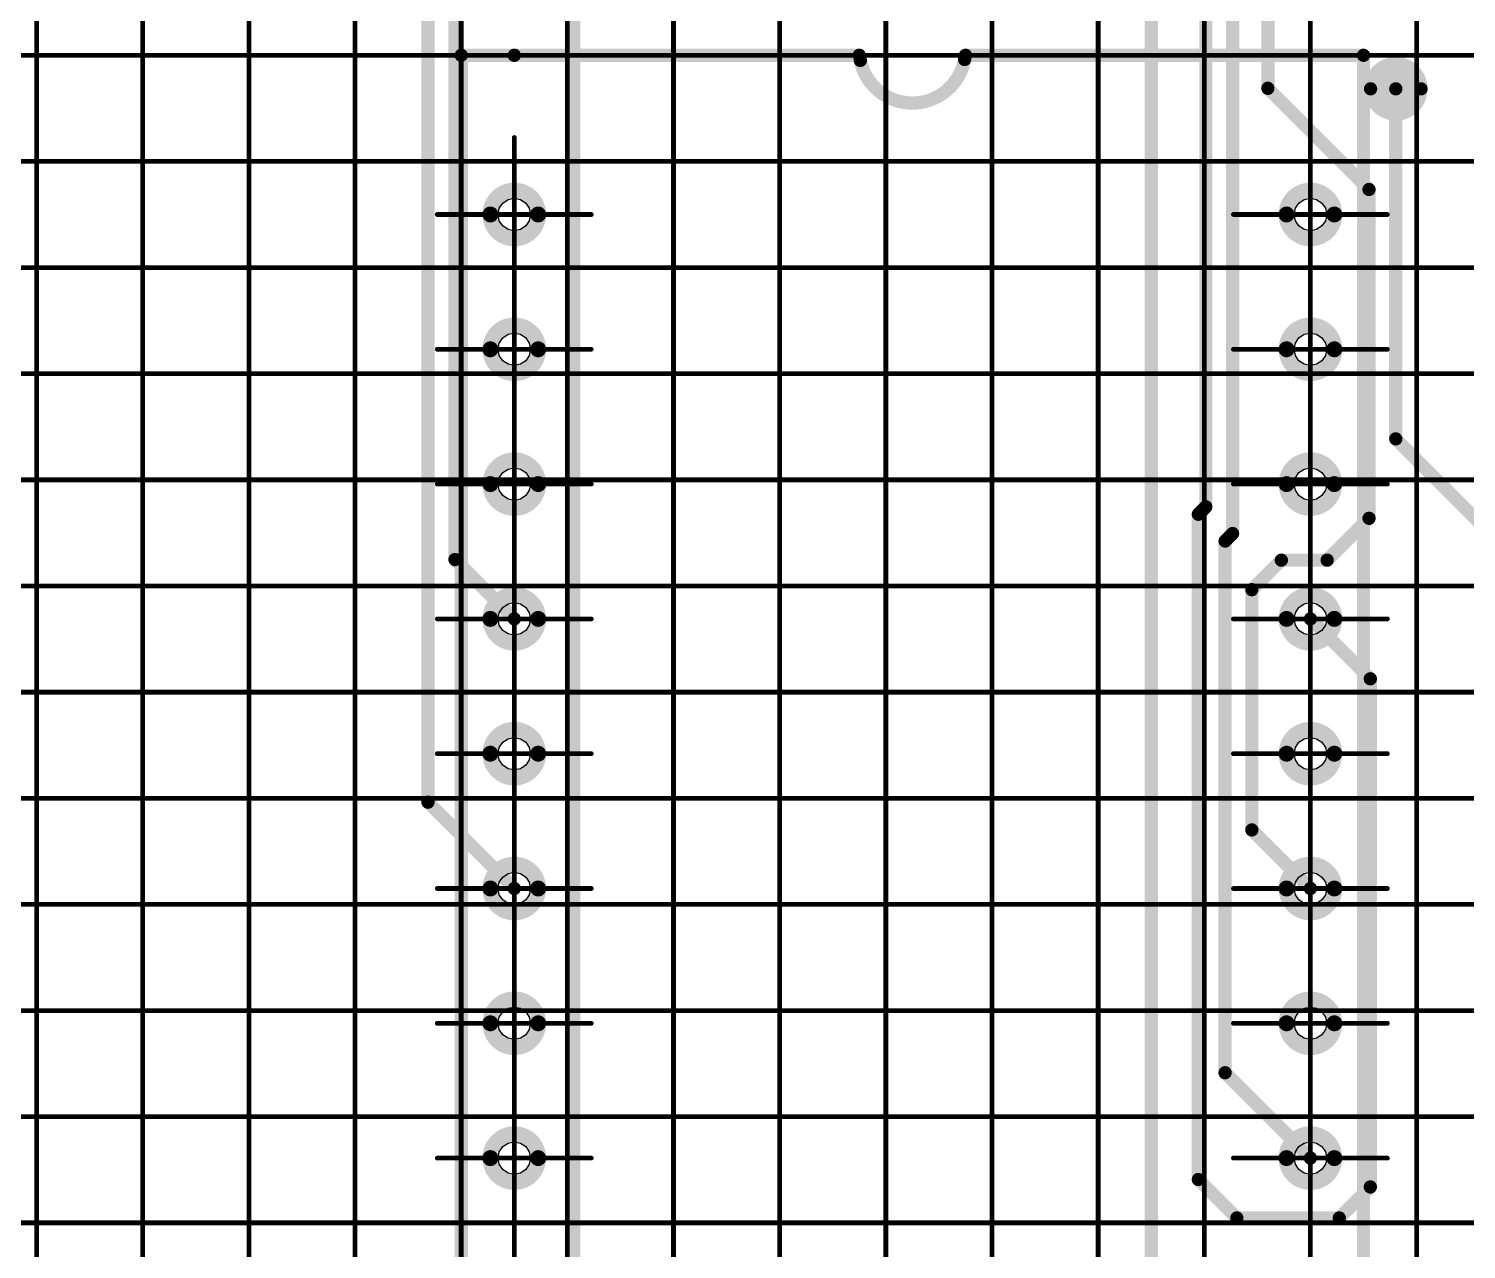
# Model space of a CAD drawing. Header units: millimetres. Extents: x 0 to 841, y 0 to 2540.
# Drawn here: x 76.7 to 130.9, y 2278 to 2324 of the extents above; entities that cross this region are included whole.
import ezdxf

# ---------------------------------------------------------------- set-up
doc = ezdxf.new("R2010")
doc.units = ezdxf.units.MM
for name, color, linetype in [('Mechanical11', 56, 'Continuous'), ('Mechanical12', 56, 'Continuous'), ('Mechanical7', 56, 'Continuous'), ('Mechanical9', 56, 'Continuous')]:
    doc.layers.add(name, color=color, linetype=linetype)

# ---------------------------------------------------------------- blocks, each defined once
blk = doc.blocks.new('BOASVIEW______T___O_______2_1_33_1_B_1')
at = {"layer": 'Mechanical12', "const_width": 0.5}
for points in [[(20, 4), (20, 72)], [(20, 72), (22, 72)], [(22, 72), (35, 72)], [(39, 72), (54, 72)], [(54, 4), (54, 72)]]:
    blk.add_lwpolyline(points, dxfattribs=at)
at = {"layer": 'Mechanical12'}
for points, const_width in [([(19.875, 72, 1), (20.125, 72, 1)], 0.25), ([(19.875, 72, 1), (20.125, 72, 1)], 0.25), ([(21.875, 72, 1), (22.125, 72, 1)], 0.25), ([(21.875, 72, 1), (22.125, 72, 1)], 0.25), ([(34.875, 72, 1), (35.125, 72, 1)], 0.25), ([(34.914, 71.808, 1), (35.164, 71.808, 1)], 0.25), ([(38.843, 71.842, 1), (39.093, 71.842, 1)], 0.25), ([(38.875, 72, 1), (39.125, 72, 1)], 0.25), ([(53.875, 72, 1), (54.125, 72, 1)], 0.25), ([(53.875, 72, 1), (54.125, 72, 1)], 0.25), ([(22.9, 66, 1), (21.1, 66, 1)], 0.6), ([(52.9, 66, 1), (51.1, 66, 1)], 0.6), ([(20.95, 66, 1), (21.25, 66, 1)], 0.3), ([(22.75, 66, 1), (23.05, 66, 1)], 0.3), ([(50.95, 66, 1), (51.25, 66, 1)], 0.3), ([(52.75, 66, 1), (53.05, 66, 1)], 0.3), ([(22.9, 60.92, 1), (21.1, 60.92, 1)], 0.6), ([(52.9, 60.92, 1), (51.1, 60.92, 1)], 0.6), ([(20.95, 60.92, 1), (21.25, 60.92, 1)], 0.3), ([(22.75, 60.92, 1), (23.05, 60.92, 1)], 0.3), ([(50.95, 60.92, 1), (51.25, 60.92, 1)], 0.3), ([(52.75, 60.92, 1), (53.05, 60.92, 1)], 0.3), ([(22.9, 55.84, 1), (21.1, 55.84, 1)], 0.6), ([(52.9, 55.84, 1), (51.1, 55.84, 1)], 0.6), ([(20.95, 55.84, 1), (21.25, 55.84, 1)], 0.3), ([(22.75, 55.84, 1), (23.05, 55.84, 1)], 0.3), ([(50.95, 55.84, 1), (51.25, 55.84, 1)], 0.3), ([(52.75, 55.84, 1), (53.05, 55.84, 1)], 0.3), ([(22.9, 50.76, 1), (21.1, 50.76, 1)], 0.6), ([(52.9, 50.76, 1), (51.1, 50.76, 1)], 0.6), ([(20.95, 50.76, 1), (21.25, 50.76, 1)], 0.3), ([(22.75, 50.76, 1), (23.05, 50.76, 1)], 0.3), ([(50.95, 50.76, 1), (51.25, 50.76, 1)], 0.3), ([(52.75, 50.76, 1), (53.05, 50.76, 1)], 0.3), ([(22.9, 45.68, 1), (21.1, 45.68, 1)], 0.6), ([(52.9, 45.68, 1), (51.1, 45.68, 1)], 0.6), ([(20.95, 45.68, 1), (21.25, 45.68, 1)], 0.3), ([(22.75, 45.68, 1), (23.05, 45.68, 1)], 0.3), ([(50.95, 45.68, 1), (51.25, 45.68, 1)], 0.3), ([(52.75, 45.68, 1), (53.05, 45.68, 1)], 0.3), ([(22.9, 40.6, 1), (21.1, 40.6, 1)], 0.6), ([(52.9, 40.6, 1), (51.1, 40.6, 1)], 0.6), ([(20.95, 40.6, 1), (21.25, 40.6, 1)], 0.3), ([(22.75, 40.6, 1), (23.05, 40.6, 1)], 0.3), ([(50.95, 40.6, 1), (51.25, 40.6, 1)], 0.3), ([(52.75, 40.6, 1), (53.05, 40.6, 1)], 0.3), ([(22.9, 35.52, 1), (21.1, 35.52, 1)], 0.6), ([(52.9, 35.52, 1), (51.1, 35.52, 1)], 0.6), ([(20.95, 35.52, 1), (21.25, 35.52, 1)], 0.3), ([(22.75, 35.52, 1), (23.05, 35.52, 1)], 0.3), ([(50.95, 35.52, 1), (51.25, 35.52, 1)], 0.3), ([(52.75, 35.52, 1), (53.05, 35.52, 1)], 0.3), ([(22.9, 30.44, 1), (21.1, 30.44, 1)], 0.6), ([(52.9, 30.44, 1), (51.1, 30.44, 1)], 0.6), ([(20.95, 30.44, 1), (21.25, 30.44, 1)], 0.3), ([(22.75, 30.44, 1), (23.05, 30.44, 1)], 0.3), ([(50.95, 30.44, 1), (51.25, 30.44, 1)], 0.3), ([(52.75, 30.44, 1), (53.05, 30.44, 1)], 0.3)]:
    blk.add_lwpolyline(points, format="xyb", close=True, dxfattribs=dict(at, const_width=const_width))
at = {"layer": 'Mechanical12', "const_width": 0.5}
blk.add_lwpolyline([(38.968, 71.842, -0.827164), (35.039, 71.808)], format="xyb", dxfattribs=at)
at = {"layer": 'Mechanical7', "const_width": 0.18}
for points in [[(22, 63.1), (22, 68.9)], [(52, 63.1), (52, 68.9)], [(19.1, 66), (24.9, 66)], [(49.1, 66), (54.9, 66)], [(22, 58.02), (22, 63.82)], [(52, 58.02), (52, 63.82)], [(19.1, 60.92), (24.9, 60.92)], [(49.1, 60.92), (54.9, 60.92)], [(22, 52.94), (22, 58.74)], [(52, 52.94), (52, 58.74)], [(19.1, 55.84), (24.9, 55.84)], [(49.1, 55.84), (54.9, 55.84)], [(22, 47.86), (22, 53.66)], [(52, 47.86), (52, 53.66)], [(19.1, 50.76), (24.9, 50.76)], [(49.1, 50.76), (54.9, 50.76)], [(22, 42.78), (22, 48.58)], [(52, 42.78), (52, 48.58)], [(19.1, 45.68), (24.9, 45.68)], [(49.1, 45.68), (54.9, 45.68)], [(22, 37.7), (22, 43.5)], [(52, 37.7), (52, 43.5)], [(19.1, 40.6), (24.9, 40.6)], [(49.1, 40.6), (54.9, 40.6)], [(22, 32.62), (22, 38.42)], [(52, 32.62), (52, 38.42)], [(19.1, 35.52), (24.9, 35.52)], [(49.1, 35.52), (54.9, 35.52)], [(22, 27.54), (22, 33.34)], [(52, 27.54), (52, 33.34)], [(19.1, 30.44), (24.9, 30.44)], [(49.1, 30.44), (54.9, 30.44)], [(22, 22.46), (22, 28.26)], [(52, 22.46), (52, 28.26)]]:
    blk.add_lwpolyline(points, dxfattribs=at)
at = {"layer": 'Mechanical7', "const_width": 0.09}
for points in [[(21.955, 68.9, 1), (22.045, 68.9, 1)], [(51.955, 68.9, 1), (52.045, 68.9, 1)], [(19.055, 66, 1), (19.145, 66, 1)], [(24.855, 66, 1), (24.945, 66, 1)], [(49.055, 66, 1), (49.145, 66, 1)], [(54.855, 66, 1), (54.945, 66, 1)], [(21.955, 63.82, 1), (22.045, 63.82, 1)], [(51.955, 63.82, 1), (52.045, 63.82, 1)], [(21.955, 63.1, 1), (22.045, 63.1, 1)], [(51.955, 63.1, 1), (52.045, 63.1, 1)], [(19.055, 60.92, 1), (19.145, 60.92, 1)], [(24.855, 60.92, 1), (24.945, 60.92, 1)], [(49.055, 60.92, 1), (49.145, 60.92, 1)], [(54.855, 60.92, 1), (54.945, 60.92, 1)], [(21.955, 58.74, 1), (22.045, 58.74, 1)], [(51.955, 58.74, 1), (52.045, 58.74, 1)], [(21.955, 58.02, 1), (22.045, 58.02, 1)], [(51.955, 58.02, 1), (52.045, 58.02, 1)], [(19.055, 55.84, 1), (19.145, 55.84, 1)], [(24.855, 55.84, 1), (24.945, 55.84, 1)], [(49.055, 55.84, 1), (49.145, 55.84, 1)], [(54.855, 55.84, 1), (54.945, 55.84, 1)], [(21.955, 53.66, 1), (22.045, 53.66, 1)], [(51.955, 53.66, 1), (52.045, 53.66, 1)], [(21.955, 52.94, 1), (22.045, 52.94, 1)], [(51.955, 52.94, 1), (52.045, 52.94, 1)], [(19.055, 50.76, 1), (19.145, 50.76, 1)], [(24.855, 50.76, 1), (24.945, 50.76, 1)], [(49.055, 50.76, 1), (49.145, 50.76, 1)], [(54.855, 50.76, 1), (54.945, 50.76, 1)], [(21.955, 48.58, 1), (22.045, 48.58, 1)], [(51.955, 48.58, 1), (52.045, 48.58, 1)], [(21.955, 47.86, 1), (22.045, 47.86, 1)], [(51.955, 47.86, 1), (52.045, 47.86, 1)], [(19.055, 45.68, 1), (19.145, 45.68, 1)], [(24.855, 45.68, 1), (24.945, 45.68, 1)], [(49.055, 45.68, 1), (49.145, 45.68, 1)], [(54.855, 45.68, 1), (54.945, 45.68, 1)], [(21.955, 43.5, 1), (22.045, 43.5, 1)], [(51.955, 43.5, 1), (52.045, 43.5, 1)], [(21.955, 42.78, 1), (22.045, 42.78, 1)], [(51.955, 42.78, 1), (52.045, 42.78, 1)], [(19.055, 40.6, 1), (19.145, 40.6, 1)], [(24.855, 40.6, 1), (24.945, 40.6, 1)], [(49.055, 40.6, 1), (49.145, 40.6, 1)], [(54.855, 40.6, 1), (54.945, 40.6, 1)], [(21.955, 38.42, 1), (22.045, 38.42, 1)], [(51.955, 38.42, 1), (52.045, 38.42, 1)], [(21.955, 37.7, 1), (22.045, 37.7, 1)], [(51.955, 37.7, 1), (52.045, 37.7, 1)], [(19.055, 35.52, 1), (19.145, 35.52, 1)], [(24.855, 35.52, 1), (24.945, 35.52, 1)], [(49.055, 35.52, 1), (49.145, 35.52, 1)], [(54.855, 35.52, 1), (54.945, 35.52, 1)], [(21.955, 33.34, 1), (22.045, 33.34, 1)], [(51.955, 33.34, 1), (52.045, 33.34, 1)], [(21.955, 32.62, 1), (22.045, 32.62, 1)], [(51.955, 32.62, 1), (52.045, 32.62, 1)], [(19.055, 30.44, 1), (19.145, 30.44, 1)], [(24.855, 30.44, 1), (24.945, 30.44, 1)], [(49.055, 30.44, 1), (49.145, 30.44, 1)], [(54.855, 30.44, 1), (54.945, 30.44, 1)], [(21.955, 28.26, 1), (22.045, 28.26, 1)], [(51.955, 28.26, 1), (52.045, 28.26, 1)], [(21.955, 27.54, 1), (22.045, 27.54, 1)], [(51.955, 27.54, 1), (52.045, 27.54, 1)]]:
    blk.add_lwpolyline(points, format="xyb", close=True, dxfattribs=at)
blk = doc.blocks.new('BOASVIEW______T___L_____2_1_1_1_B_4')
at = {"layer": 'Mechanical11'}
for p, q in [((22, 66), (22, 66.612)), ((22, 66.612), (22.234, 66.565)), ((22.234, 66.565), (22.433, 66.433)), ((22.433, 66.433), (22.565, 66.234)), ((22.565, 66.234), (22.612, 66)), ((52, 66), (52, 66.612)), ((52, 66.612), (52.234, 66.565)), ((52.234, 66.565), (52.433, 66.433)), ((52.433, 66.433), (52.565, 66.234)), ((52.565, 66.234), (52.612, 66)), ((22, 66), (22.612, 66)), ((22, 65.388), (22, 66)), ((22.612, 66), (22, 66)), ((22.433, 65.567), (22.234, 65.435)), ((22.565, 65.766), (22.433, 65.567)), ((22.612, 66), (22.565, 65.766)), ((52, 66), (52.612, 66)), ((52, 65.388), (52, 66)), ((52.612, 66), (52, 66)), ((52.433, 65.567), (52.234, 65.435)), ((52.565, 65.766), (52.433, 65.567)), ((52.612, 66), (52.565, 65.766)), ((22.234, 65.435), (22, 65.388)), ((52.234, 65.435), (52, 65.388)), ((22, 60.92), (22, 61.532)), ((22, 61.532), (22.234, 61.485)), ((22.234, 61.485), (22.433, 61.353)), ((22.433, 61.353), (22.565, 61.154)), ((52, 60.92), (52, 61.532)), ((52, 61.532), (52.234, 61.485)), ((52.234, 61.485), (52.433, 61.353)), ((52.433, 61.353), (52.565, 61.154)), ((22, 60.92), (22.612, 60.92)), ((22, 60.308), (22, 60.92)), ((22.612, 60.92), (22, 60.92)), ((22.565, 60.686), (22.433, 60.487)), ((22.565, 61.154), (22.612, 60.92)), ((22.612, 60.92), (22.565, 60.686)), ((52, 60.92), (52.612, 60.92)), ((52, 60.308), (52, 60.92)), ((52.612, 60.92), (52, 60.92)), ((52.565, 60.686), (52.433, 60.487)), ((52.565, 61.154), (52.612, 60.92)), ((52.612, 60.92), (52.565, 60.686)), ((22.234, 60.355), (22, 60.308)), ((22.433, 60.487), (22.234, 60.355)), ((52.234, 60.355), (52, 60.308)), ((52.433, 60.487), (52.234, 60.355)), ((22, 55.84), (22, 56.452)), ((22, 56.452), (22.234, 56.405)), ((22.234, 56.405), (22.433, 56.273)), ((52, 55.84), (52, 56.452)), ((52, 56.452), (52.234, 56.405)), ((52.234, 56.405), (52.433, 56.273)), ((22, 55.84), (22.612, 55.84)), ((22, 55.228), (22, 55.84)), ((22.612, 55.84), (22, 55.84)), ((22.433, 56.273), (22.565, 56.074)), ((22.565, 56.074), (22.612, 55.84)), ((22.612, 55.84), (22.565, 55.606)), ((52, 55.84), (52.612, 55.84)), ((52, 55.228), (52, 55.84)), ((52.612, 55.84), (52, 55.84)), ((52.433, 56.273), (52.565, 56.074)), ((52.565, 56.074), (52.612, 55.84)), ((52.612, 55.84), (52.565, 55.606)), ((22.234, 55.275), (22, 55.228)), ((22.433, 55.407), (22.234, 55.275)), ((22.565, 55.606), (22.433, 55.407)), ((52.234, 55.275), (52, 55.228)), ((52.433, 55.407), (52.234, 55.275)), ((52.565, 55.606), (52.433, 55.407)), ((22, 50.76), (22, 51.372)), ((22, 51.372), (22.234, 51.325)), ((22.234, 51.325), (22.433, 51.193)), ((22.433, 51.193), (22.565, 50.994)), ((22.565, 50.994), (22.612, 50.76)), ((52, 50.76), (52, 51.372)), ((52, 51.372), (52.234, 51.325)), ((52.234, 51.325), (52.433, 51.193)), ((52.433, 51.193), (52.565, 50.994)), ((52.565, 50.994), (52.612, 50.76)), ((22, 50.76), (22.612, 50.76)), ((22, 50.148), (22, 50.76)), ((22.612, 50.76), (22, 50.76)), ((22.565, 50.526), (22.433, 50.327)), ((22.612, 50.76), (22.565, 50.526)), ((52, 50.76), (52.612, 50.76)), ((52, 50.148), (52, 50.76)), ((52.612, 50.76), (52, 50.76)), ((52.565, 50.526), (52.433, 50.327)), ((52.612, 50.76), (52.565, 50.526)), ((22.234, 50.195), (22, 50.148)), ((22.433, 50.327), (22.234, 50.195)), ((52.234, 50.195), (52, 50.148)), ((52.433, 50.327), (52.234, 50.195)), ((22, 45.68), (22, 46.292)), ((22, 46.292), (22.234, 46.245)), ((22.234, 46.245), (22.433, 46.113)), ((22.433, 46.113), (22.565, 45.914)), ((52, 45.68), (52, 46.292)), ((52, 46.292), (52.234, 46.245)), ((52.234, 46.245), (52.433, 46.113)), ((52.433, 46.113), (52.565, 45.914)), ((22, 45.68), (22.612, 45.68)), ((22, 45.068), (22, 45.68)), ((22.612, 45.68), (22, 45.68)), ((22.565, 45.914), (22.612, 45.68)), ((22.612, 45.68), (22.565, 45.446)), ((52, 45.68), (52.612, 45.68)), ((52, 45.068), (52, 45.68)), ((52.612, 45.68), (52, 45.68)), ((52.565, 45.914), (52.612, 45.68)), ((52.612, 45.68), (52.565, 45.446)), ((22.234, 45.115), (22, 45.068)), ((22.433, 45.247), (22.234, 45.115)), ((22.565, 45.446), (22.433, 45.247)), ((52.234, 45.115), (52, 45.068)), ((52.433, 45.247), (52.234, 45.115)), ((52.565, 45.446), (52.433, 45.247)), ((22, 40.6), (22, 41.212)), ((22, 41.212), (22.234, 41.165)), ((52, 40.6), (52, 41.212)), ((52, 41.212), (52.234, 41.165)), ((22.234, 41.165), (22.433, 41.033)), ((22.433, 41.033), (22.565, 40.834)), ((22.565, 40.834), (22.612, 40.6)), ((52.234, 41.165), (52.433, 41.033)), ((52.433, 41.033), (52.565, 40.834)), ((52.565, 40.834), (52.612, 40.6)), ((22, 40.6), (22.612, 40.6)), ((22, 39.988), (22, 40.6)), ((22.612, 40.6), (22, 40.6)), ((22.433, 40.167), (22.234, 40.035)), ((22.565, 40.366), (22.433, 40.167)), ((22.612, 40.6), (22.565, 40.366)), ((52, 40.6), (52.612, 40.6)), ((52, 39.988), (52, 40.6)), ((52.612, 40.6), (52, 40.6)), ((52.433, 40.167), (52.234, 40.035)), ((52.565, 40.366), (52.433, 40.167)), ((52.612, 40.6), (52.565, 40.366)), ((22.234, 40.035), (22, 39.988)), ((52.234, 40.035), (52, 39.988)), ((22, 35.52), (22, 36.132)), ((22, 36.132), (22.234, 36.085)), ((22.234, 36.085), (22.433, 35.953)), ((22.433, 35.953), (22.565, 35.754)), ((22.565, 35.754), (22.612, 35.52)), ((52, 35.52), (52, 36.132)), ((52, 36.132), (52.234, 36.085)), ((52.234, 36.085), (52.433, 35.953)), ((52.433, 35.953), (52.565, 35.754)), ((52.565, 35.754), (52.612, 35.52)), ((22, 35.52), (22.612, 35.52)), ((22, 34.908), (22, 35.52)), ((22.612, 35.52), (22, 35.52)), ((22.565, 35.286), (22.433, 35.087)), ((22.612, 35.52), (22.565, 35.286)), ((52, 35.52), (52.612, 35.52)), ((52, 34.908), (52, 35.52)), ((52.612, 35.52), (52, 35.52)), ((52.565, 35.286), (52.433, 35.087)), ((52.612, 35.52), (52.565, 35.286)), ((22.234, 34.955), (22, 34.908)), ((22.433, 35.087), (22.234, 34.955)), ((52.234, 34.955), (52, 34.908)), ((52.433, 35.087), (52.234, 34.955)), ((22, 30.44), (22, 31.052)), ((22, 31.052), (22.234, 31.005)), ((22.234, 31.005), (22.433, 30.873)), ((52, 30.44), (52, 31.052)), ((52, 31.052), (52.234, 31.005)), ((52.234, 31.005), (52.433, 30.873)), ((22, 30.44), (22.612, 30.44)), ((22, 29.828), (22, 30.44)), ((22.612, 30.44), (22, 30.44)), ((22.433, 30.873), (22.565, 30.674)), ((22.565, 30.674), (22.612, 30.44)), ((22.612, 30.44), (22.565, 30.206)), ((52, 30.44), (52.612, 30.44)), ((52, 29.828), (52, 30.44)), ((52.612, 30.44), (52, 30.44)), ((52.433, 30.873), (52.565, 30.674)), ((52.565, 30.674), (52.612, 30.44)), ((52.612, 30.44), (52.565, 30.206)), ((22.234, 29.875), (22, 29.828)), ((22.433, 30.007), (22.234, 29.875)), ((22.565, 30.206), (22.433, 30.007)), ((52.234, 29.875), (52, 29.828)), ((52.433, 30.007), (52.234, 29.875)), ((52.565, 30.206), (52.433, 30.007))]:
    blk.add_line(p, q, dxfattribs=at)
for points, const_width in [([(55.566, 70.736, 1), (54.866, 70.736, 1)], 0.7), ([(54.691, 70.736, 1), (55.041, 70.736, 1)], 0.35), ([(55.391, 70.736, 1), (55.741, 70.736, 1)], 0.35)]:
    blk.add_lwpolyline(points, format="xyb", close=True, dxfattribs=dict(at, const_width=const_width))
at = {"layer": 'Mechanical12'}
for p, q in [((21.388, 66), (21.435, 66.234)), ((21.435, 66.234), (21.567, 66.433)), ((21.567, 66.433), (21.766, 66.565)), ((21.766, 66.565), (22, 66.612)), ((22, 66.612), (22, 66)), ((51.388, 66), (51.435, 66.234)), ((51.435, 66.234), (51.567, 66.433)), ((51.567, 66.433), (51.766, 66.565)), ((51.766, 66.565), (52, 66.612)), ((52, 66.612), (52, 66)), ((21.388, 66), (22, 66)), ((21.435, 65.766), (21.388, 66)), ((22, 66), (21.388, 66)), ((21.567, 65.567), (21.435, 65.766)), ((21.766, 65.435), (21.567, 65.567)), ((22, 66), (22, 65.388)), ((51.388, 66), (52, 66)), ((51.435, 65.766), (51.388, 66)), ((52, 66), (51.388, 66)), ((51.567, 65.567), (51.435, 65.766)), ((51.766, 65.435), (51.567, 65.567)), ((52, 66), (52, 65.388)), ((22, 65.388), (21.766, 65.435)), ((52, 65.388), (51.766, 65.435)), ((21.435, 61.154), (21.567, 61.353)), ((21.567, 61.353), (21.766, 61.485)), ((21.766, 61.485), (22, 61.532)), ((22, 61.532), (22, 60.92)), ((51.435, 61.154), (51.567, 61.353)), ((51.567, 61.353), (51.766, 61.485)), ((51.766, 61.485), (52, 61.532)), ((52, 61.532), (52, 60.92)), ((21.388, 60.92), (21.435, 61.154)), ((21.388, 60.92), (22, 60.92)), ((21.435, 60.686), (21.388, 60.92)), ((22, 60.92), (21.388, 60.92)), ((21.567, 60.487), (21.435, 60.686)), ((22, 60.92), (22, 60.308)), ((51.388, 60.92), (51.435, 61.154)), ((51.388, 60.92), (52, 60.92)), ((51.435, 60.686), (51.388, 60.92)), ((52, 60.92), (51.388, 60.92)), ((51.567, 60.487), (51.435, 60.686)), ((52, 60.92), (52, 60.308)), ((21.766, 60.355), (21.567, 60.487)), ((22, 60.308), (21.766, 60.355)), ((51.766, 60.355), (51.567, 60.487)), ((52, 60.308), (51.766, 60.355)), ((21.567, 56.273), (21.766, 56.405)), ((21.766, 56.405), (22, 56.452)), ((22, 56.452), (22, 55.84)), ((51.567, 56.273), (51.766, 56.405)), ((51.766, 56.405), (52, 56.452)), ((52, 56.452), (52, 55.84)), ((21.388, 55.84), (21.435, 56.074)), ((21.388, 55.84), (22, 55.84)), ((21.435, 55.606), (21.388, 55.84)), ((22, 55.84), (21.388, 55.84)), ((21.435, 56.074), (21.567, 56.273)), ((22, 55.84), (22, 55.228)), ((51.388, 55.84), (51.435, 56.074)), ((51.388, 55.84), (52, 55.84)), ((51.435, 55.606), (51.388, 55.84)), ((52, 55.84), (51.388, 55.84)), ((51.435, 56.074), (51.567, 56.273)), ((52, 55.84), (52, 55.228)), ((21.567, 55.407), (21.435, 55.606)), ((21.766, 55.275), (21.567, 55.407)), ((22, 55.228), (21.766, 55.275)), ((51.567, 55.407), (51.435, 55.606)), ((51.766, 55.275), (51.567, 55.407)), ((52, 55.228), (51.766, 55.275)), ((21.388, 50.76), (21.435, 50.994)), ((21.435, 50.994), (21.567, 51.193)), ((21.567, 51.193), (21.766, 51.325)), ((21.766, 51.325), (22, 51.372)), ((22, 51.372), (22, 50.76)), ((51.388, 50.76), (51.435, 50.994)), ((51.435, 50.994), (51.567, 51.193)), ((51.567, 51.193), (51.766, 51.325)), ((51.766, 51.325), (52, 51.372)), ((52, 51.372), (52, 50.76)), ((21.388, 50.76), (22, 50.76)), ((21.435, 50.526), (21.388, 50.76)), ((22, 50.76), (21.388, 50.76)), ((21.567, 50.327), (21.435, 50.526)), ((22, 50.76), (22, 50.148)), ((51.388, 50.76), (52, 50.76)), ((51.435, 50.526), (51.388, 50.76)), ((52, 50.76), (51.388, 50.76)), ((51.567, 50.327), (51.435, 50.526)), ((52, 50.76), (52, 50.148)), ((21.766, 50.195), (21.567, 50.327)), ((22, 50.148), (21.766, 50.195)), ((51.766, 50.195), (51.567, 50.327)), ((52, 50.148), (51.766, 50.195)), ((21.435, 45.914), (21.567, 46.113)), ((21.567, 46.113), (21.766, 46.245)), ((21.766, 46.245), (22, 46.292)), ((22, 46.292), (22, 45.68)), ((51.435, 45.914), (51.567, 46.113)), ((51.567, 46.113), (51.766, 46.245)), ((51.766, 46.245), (52, 46.292)), ((52, 46.292), (52, 45.68)), ((21.388, 45.68), (21.435, 45.914)), ((21.388, 45.68), (22, 45.68)), ((21.435, 45.446), (21.388, 45.68)), ((22, 45.68), (21.388, 45.68)), ((22, 45.68), (22, 45.068)), ((51.388, 45.68), (51.435, 45.914)), ((51.388, 45.68), (52, 45.68)), ((51.435, 45.446), (51.388, 45.68)), ((52, 45.68), (51.388, 45.68)), ((52, 45.68), (52, 45.068)), ((21.567, 45.247), (21.435, 45.446)), ((21.766, 45.115), (21.567, 45.247)), ((22, 45.068), (21.766, 45.115)), ((51.567, 45.247), (51.435, 45.446)), ((51.766, 45.115), (51.567, 45.247)), ((52, 45.068), (51.766, 45.115)), ((21.766, 41.165), (22, 41.212)), ((22, 41.212), (22, 40.6)), ((51.766, 41.165), (52, 41.212)), ((52, 41.212), (52, 40.6)), ((21.388, 40.6), (21.435, 40.834)), ((21.435, 40.834), (21.567, 41.033)), ((21.567, 41.033), (21.766, 41.165)), ((51.388, 40.6), (51.435, 40.834)), ((51.435, 40.834), (51.567, 41.033)), ((51.567, 41.033), (51.766, 41.165)), ((21.388, 40.6), (22, 40.6)), ((21.435, 40.366), (21.388, 40.6)), ((22, 40.6), (21.388, 40.6)), ((21.567, 40.167), (21.435, 40.366)), ((21.766, 40.035), (21.567, 40.167)), ((22, 40.6), (22, 39.988)), ((51.388, 40.6), (52, 40.6)), ((51.435, 40.366), (51.388, 40.6)), ((52, 40.6), (51.388, 40.6)), ((51.567, 40.167), (51.435, 40.366)), ((51.766, 40.035), (51.567, 40.167)), ((52, 40.6), (52, 39.988)), ((22, 39.988), (21.766, 40.035)), ((52, 39.988), (51.766, 40.035)), ((21.388, 35.52), (21.435, 35.754)), ((21.435, 35.754), (21.567, 35.953)), ((21.567, 35.953), (21.766, 36.085)), ((21.766, 36.085), (22, 36.132)), ((22, 36.132), (22, 35.52)), ((51.388, 35.52), (51.435, 35.754)), ((51.435, 35.754), (51.567, 35.953)), ((51.567, 35.953), (51.766, 36.085)), ((51.766, 36.085), (52, 36.132)), ((52, 36.132), (52, 35.52)), ((21.388, 35.52), (22, 35.52)), ((21.435, 35.286), (21.388, 35.52)), ((22, 35.52), (21.388, 35.52)), ((21.567, 35.087), (21.435, 35.286)), ((22, 35.52), (22, 34.908)), ((51.388, 35.52), (52, 35.52)), ((51.435, 35.286), (51.388, 35.52)), ((52, 35.52), (51.388, 35.52)), ((51.567, 35.087), (51.435, 35.286)), ((52, 35.52), (52, 34.908)), ((21.766, 34.955), (21.567, 35.087)), ((22, 34.908), (21.766, 34.955)), ((51.766, 34.955), (51.567, 35.087)), ((52, 34.908), (51.766, 34.955)), ((21.567, 30.873), (21.766, 31.005)), ((21.766, 31.005), (22, 31.052)), ((22, 31.052), (22, 30.44)), ((51.567, 30.873), (51.766, 31.005)), ((51.766, 31.005), (52, 31.052)), ((52, 31.052), (52, 30.44)), ((21.388, 30.44), (21.435, 30.674)), ((21.388, 30.44), (22, 30.44)), ((21.435, 30.206), (21.388, 30.44)), ((22, 30.44), (21.388, 30.44)), ((21.435, 30.674), (21.567, 30.873)), ((22, 30.44), (22, 29.828)), ((51.388, 30.44), (51.435, 30.674)), ((51.388, 30.44), (52, 30.44)), ((51.435, 30.206), (51.388, 30.44)), ((52, 30.44), (51.388, 30.44)), ((51.435, 30.674), (51.567, 30.873)), ((52, 30.44), (52, 29.828)), ((21.567, 30.007), (21.435, 30.206)), ((21.766, 29.875), (21.567, 30.007)), ((22, 29.828), (21.766, 29.875)), ((51.567, 30.007), (51.435, 30.206)), ((51.766, 29.875), (51.567, 30.007)), ((52, 29.828), (51.766, 29.875))]:
    blk.add_line(p, q, dxfattribs=at)
at = {"layer": 'Mechanical12', "const_width": 0.5}
for points in [[(18.748, 43.852), (18.748, 97.424)], [(49.066, 53.976), (49.066, 91.396)], [(50.396, 70.756), (50.396, 91.582)], [(24.234, 22.514), (24.234, 88.366)], [(48.058, 54.984), (48.058, 88.542)], [(46, 26.28), (46, 85.52)], [(19.764, 52.996), (19.764, 83.284)], [(50.396, 70.756), (54.208, 66.944)], [(55.216, 57.544), (55.216, 70.736)], [(54.208, 54.551), (54.208, 66.944)], [(55.216, 57.544), (62, 50.76)], [(47.776, 54.702), (48.058, 54.984)], [(47.776, 29.634), (47.776, 54.702)], [(52.631, 52.974), (54.208, 54.551)], [(48.784, 53.694), (49.066, 53.976)], [(48.784, 33.656), (48.784, 53.694)], [(19.764, 52.996), (22, 50.76)], [(49.792, 51.862), (50.904, 52.974)], [(50.904, 52.974), (52.631, 52.974)], [(49.792, 42.808), (49.792, 51.862)], [(52, 50.76), (54.257, 48.503)], [(54.257, 29.352), (54.257, 48.503)], [(18.748, 43.852), (22, 40.6)], [(49.792, 42.808), (52, 40.6)], [(48.784, 33.656), (52, 30.44)], [(47.776, 29.634), (49.226, 28.184)], [(53.088, 28.184), (54.257, 29.352)], [(49.226, 28.184), (53.088, 28.184)]]:
    blk.add_lwpolyline(points, dxfattribs=at)
at = {"layer": 'Mechanical12'}
for points, const_width in [([(56.166, 70.736, 1), (54.266, 70.736, 1)], 0.5), ([(50.271, 70.756, 1), (50.521, 70.756, 1)], 0.25), ([(50.271, 70.756, 1), (50.521, 70.756, 1)], 0.25), ([(54.141, 70.736, 1), (54.391, 70.736, 1)], 0.25), ([(55.091, 70.736, 1), (55.341, 70.736, 1)], 0.25), ([(56.041, 70.736, 1), (56.291, 70.736, 1)], 0.25), ([(22.9, 66, 1), (21.1, 66, 1)], 0.6), ([(52.9, 66, 1), (51.1, 66, 1)], 0.6), ([(54.083, 66.944, 1), (54.333, 66.944, 1)], 0.25), ([(54.083, 66.944, 1), (54.333, 66.944, 1)], 0.25), ([(20.95, 66, 1), (21.25, 66, 1)], 0.3), ([(22.75, 66, 1), (23.05, 66, 1)], 0.3), ([(50.95, 66, 1), (51.25, 66, 1)], 0.3), ([(52.75, 66, 1), (53.05, 66, 1)], 0.3), ([(22.9, 60.92, 1), (21.1, 60.92, 1)], 0.6), ([(52.9, 60.92, 1), (51.1, 60.92, 1)], 0.6), ([(20.95, 60.92, 1), (21.25, 60.92, 1)], 0.3), ([(22.75, 60.92, 1), (23.05, 60.92, 1)], 0.3), ([(50.95, 60.92, 1), (51.25, 60.92, 1)], 0.3), ([(52.75, 60.92, 1), (53.05, 60.92, 1)], 0.3), ([(55.091, 57.544, 1), (55.341, 57.544, 1)], 0.25), ([(55.091, 57.544, 1), (55.341, 57.544, 1)], 0.25), ([(22.9, 55.84, 1), (21.1, 55.84, 1)], 0.6), ([(52.9, 55.84, 1), (51.1, 55.84, 1)], 0.6), ([(20.95, 55.84, 1), (21.25, 55.84, 1)], 0.3), ([(22.75, 55.84, 1), (23.05, 55.84, 1)], 0.3), ([(50.95, 55.84, 1), (51.25, 55.84, 1)], 0.3), ([(52.75, 55.84, 1), (53.05, 55.84, 1)], 0.3), ([(47.651, 54.702, 1), (47.901, 54.702, 1)], 0.25), ([(47.651, 54.702, 1), (47.901, 54.702, 1)], 0.25), ([(47.933, 54.984, 1), (48.183, 54.984, 1)], 0.25), ([(47.933, 54.984, 1), (48.183, 54.984, 1)], 0.25), ([(54.083, 54.551, 1), (54.333, 54.551, 1)], 0.25), ([(54.083, 54.551, 1), (54.333, 54.551, 1)], 0.25), ([(48.941, 53.976, 1), (49.191, 53.976, 1)], 0.25), ([(48.941, 53.976, 1), (49.191, 53.976, 1)], 0.25), ([(48.659, 53.694, 1), (48.909, 53.694, 1)], 0.25), ([(48.659, 53.694, 1), (48.909, 53.694, 1)], 0.25), ([(19.639, 52.996, 1), (19.889, 52.996, 1)], 0.25), ([(19.639, 52.996, 1), (19.889, 52.996, 1)], 0.25), ([(50.779, 52.974, 1), (51.029, 52.974, 1)], 0.25), ([(50.779, 52.974, 1), (51.029, 52.974, 1)], 0.25), ([(52.506, 52.974, 1), (52.756, 52.974, 1)], 0.25), ([(52.506, 52.974, 1), (52.756, 52.974, 1)], 0.25), ([(49.667, 51.862, 1), (49.917, 51.862, 1)], 0.25), ([(49.667, 51.862, 1), (49.917, 51.862, 1)], 0.25), ([(22.9, 50.76, 1), (21.1, 50.76, 1)], 0.6), ([(52.9, 50.76, 1), (51.1, 50.76, 1)], 0.6), ([(20.95, 50.76, 1), (21.25, 50.76, 1)], 0.3), ([(21.875, 50.76, 1), (22.125, 50.76, 1)], 0.25), ([(22.75, 50.76, 1), (23.05, 50.76, 1)], 0.3), ([(50.95, 50.76, 1), (51.25, 50.76, 1)], 0.3), ([(51.875, 50.76, 1), (52.125, 50.76, 1)], 0.25), ([(52.75, 50.76, 1), (53.05, 50.76, 1)], 0.3), ([(54.132, 48.503, 1), (54.382, 48.503, 1)], 0.25), ([(54.132, 48.503, 1), (54.382, 48.503, 1)], 0.25), ([(22.9, 45.68, 1), (21.1, 45.68, 1)], 0.6), ([(52.9, 45.68, 1), (51.1, 45.68, 1)], 0.6), ([(20.95, 45.68, 1), (21.25, 45.68, 1)], 0.3), ([(22.75, 45.68, 1), (23.05, 45.68, 1)], 0.3), ([(50.95, 45.68, 1), (51.25, 45.68, 1)], 0.3), ([(52.75, 45.68, 1), (53.05, 45.68, 1)], 0.3), ([(18.623, 43.852, 1), (18.873, 43.852, 1)], 0.25), ([(18.623, 43.852, 1), (18.873, 43.852, 1)], 0.25), ([(49.667, 42.808, 1), (49.917, 42.808, 1)], 0.25), ([(49.667, 42.808, 1), (49.917, 42.808, 1)], 0.25), ([(22.9, 40.6, 1), (21.1, 40.6, 1)], 0.6), ([(52.9, 40.6, 1), (51.1, 40.6, 1)], 0.6), ([(20.95, 40.6, 1), (21.25, 40.6, 1)], 0.3), ([(21.875, 40.6, 1), (22.125, 40.6, 1)], 0.25), ([(22.75, 40.6, 1), (23.05, 40.6, 1)], 0.3), ([(50.95, 40.6, 1), (51.25, 40.6, 1)], 0.3), ([(51.875, 40.6, 1), (52.125, 40.6, 1)], 0.25), ([(52.75, 40.6, 1), (53.05, 40.6, 1)], 0.3), ([(22.9, 35.52, 1), (21.1, 35.52, 1)], 0.6), ([(52.9, 35.52, 1), (51.1, 35.52, 1)], 0.6), ([(20.95, 35.52, 1), (21.25, 35.52, 1)], 0.3), ([(22.75, 35.52, 1), (23.05, 35.52, 1)], 0.3), ([(50.95, 35.52, 1), (51.25, 35.52, 1)], 0.3), ([(52.75, 35.52, 1), (53.05, 35.52, 1)], 0.3), ([(48.659, 33.656, 1), (48.909, 33.656, 1)], 0.25), ([(48.659, 33.656, 1), (48.909, 33.656, 1)], 0.25), ([(22.9, 30.44, 1), (21.1, 30.44, 1)], 0.6), ([(52.9, 30.44, 1), (51.1, 30.44, 1)], 0.6), ([(20.95, 30.44, 1), (21.25, 30.44, 1)], 0.3), ([(22.75, 30.44, 1), (23.05, 30.44, 1)], 0.3), ([(50.95, 30.44, 1), (51.25, 30.44, 1)], 0.3), ([(51.875, 30.44, 1), (52.125, 30.44, 1)], 0.25), ([(52.75, 30.44, 1), (53.05, 30.44, 1)], 0.3), ([(47.651, 29.634, 1), (47.901, 29.634, 1)], 0.25), ([(47.651, 29.634, 1), (47.901, 29.634, 1)], 0.25), ([(54.132, 29.352, 1), (54.382, 29.352, 1)], 0.25), ([(54.132, 29.352, 1), (54.382, 29.352, 1)], 0.25), ([(49.101, 28.184, 1), (49.351, 28.184, 1)], 0.25), ([(49.101, 28.184, 1), (49.351, 28.184, 1)], 0.25), ([(52.963, 28.184, 1), (53.213, 28.184, 1)], 0.25), ([(52.963, 28.184, 1), (53.213, 28.184, 1)], 0.25)]:
    blk.add_lwpolyline(points, format="xyb", close=True, dxfattribs=dict(at, const_width=const_width))
at = {"layer": 'Mechanical7', "const_width": 0.18}
for points in [[(22, 63.4), (22, 68.6)], [(52, 63.4), (52, 68.6)], [(19.4, 66), (24.6, 66)], [(49.4, 66), (54.6, 66)], [(22, 58.32), (22, 63.52)], [(52, 58.32), (52, 63.52)], [(19.4, 60.92), (24.6, 60.92)], [(49.4, 60.92), (54.6, 60.92)], [(22, 53.24), (22, 58.44)], [(52, 53.24), (52, 58.44)], [(19.4, 55.84), (24.6, 55.84)], [(49.4, 55.84), (54.6, 55.84)], [(22, 48.16), (22, 53.36)], [(52, 48.16), (52, 53.36)], [(19.4, 50.76), (24.6, 50.76)], [(49.4, 50.76), (54.6, 50.76)], [(22, 43.08), (22, 48.28)], [(52, 43.08), (52, 48.28)], [(19.4, 45.68), (24.6, 45.68)], [(49.4, 45.68), (54.6, 45.68)], [(22, 38), (22, 43.2)], [(52, 38), (52, 43.2)], [(19.4, 40.6), (24.6, 40.6)], [(49.4, 40.6), (54.6, 40.6)], [(22, 32.92), (22, 38.12)], [(52, 32.92), (52, 38.12)], [(19.4, 35.52), (24.6, 35.52)], [(49.4, 35.52), (54.6, 35.52)], [(22, 27.84), (22, 33.04)], [(52, 27.84), (52, 33.04)], [(19.4, 30.44), (24.6, 30.44)], [(49.4, 30.44), (54.6, 30.44)], [(22, 22.76), (22, 27.96)], [(52, 22.76), (52, 27.96)]]:
    blk.add_lwpolyline(points, dxfattribs=at)
at = {"layer": 'Mechanical7', "const_width": 0.09}
for points in [[(21.955, 68.6, 1), (22.045, 68.6, 1)], [(51.955, 68.6, 1), (52.045, 68.6, 1)], [(19.355, 66, 1), (19.445, 66, 1)], [(24.555, 66, 1), (24.645, 66, 1)], [(49.355, 66, 1), (49.445, 66, 1)], [(54.555, 66, 1), (54.645, 66, 1)], [(21.955, 63.52, 1), (22.045, 63.52, 1)], [(21.955, 63.4, 1), (22.045, 63.4, 1)], [(51.955, 63.52, 1), (52.045, 63.52, 1)], [(51.955, 63.4, 1), (52.045, 63.4, 1)], [(19.355, 60.92, 1), (19.445, 60.92, 1)], [(24.555, 60.92, 1), (24.645, 60.92, 1)], [(49.355, 60.92, 1), (49.445, 60.92, 1)], [(54.555, 60.92, 1), (54.645, 60.92, 1)], [(21.955, 58.44, 1), (22.045, 58.44, 1)], [(51.955, 58.44, 1), (52.045, 58.44, 1)], [(21.955, 58.32, 1), (22.045, 58.32, 1)], [(51.955, 58.32, 1), (52.045, 58.32, 1)], [(19.355, 55.84, 1), (19.445, 55.84, 1)], [(24.555, 55.84, 1), (24.645, 55.84, 1)], [(49.355, 55.84, 1), (49.445, 55.84, 1)], [(54.555, 55.84, 1), (54.645, 55.84, 1)], [(21.955, 53.36, 1), (22.045, 53.36, 1)], [(21.955, 53.24, 1), (22.045, 53.24, 1)], [(51.955, 53.36, 1), (52.045, 53.36, 1)], [(51.955, 53.24, 1), (52.045, 53.24, 1)], [(19.355, 50.76, 1), (19.445, 50.76, 1)], [(24.555, 50.76, 1), (24.645, 50.76, 1)], [(49.355, 50.76, 1), (49.445, 50.76, 1)], [(54.555, 50.76, 1), (54.645, 50.76, 1)], [(21.955, 48.28, 1), (22.045, 48.28, 1)], [(21.955, 48.16, 1), (22.045, 48.16, 1)], [(51.955, 48.28, 1), (52.045, 48.28, 1)], [(51.955, 48.16, 1), (52.045, 48.16, 1)], [(19.355, 45.68, 1), (19.445, 45.68, 1)], [(24.555, 45.68, 1), (24.645, 45.68, 1)], [(49.355, 45.68, 1), (49.445, 45.68, 1)], [(54.555, 45.68, 1), (54.645, 45.68, 1)], [(21.955, 43.2, 1), (22.045, 43.2, 1)], [(21.955, 43.08, 1), (22.045, 43.08, 1)], [(51.955, 43.2, 1), (52.045, 43.2, 1)], [(51.955, 43.08, 1), (52.045, 43.08, 1)], [(19.355, 40.6, 1), (19.445, 40.6, 1)], [(24.555, 40.6, 1), (24.645, 40.6, 1)], [(49.355, 40.6, 1), (49.445, 40.6, 1)], [(54.555, 40.6, 1), (54.645, 40.6, 1)], [(21.955, 38.12, 1), (22.045, 38.12, 1)], [(21.955, 38, 1), (22.045, 38, 1)], [(51.955, 38.12, 1), (52.045, 38.12, 1)], [(51.955, 38, 1), (52.045, 38, 1)], [(19.355, 35.52, 1), (19.445, 35.52, 1)], [(24.555, 35.52, 1), (24.645, 35.52, 1)], [(49.355, 35.52, 1), (49.445, 35.52, 1)], [(54.555, 35.52, 1), (54.645, 35.52, 1)], [(21.955, 33.04, 1), (22.045, 33.04, 1)], [(51.955, 33.04, 1), (52.045, 33.04, 1)], [(21.955, 32.92, 1), (22.045, 32.92, 1)], [(51.955, 32.92, 1), (52.045, 32.92, 1)], [(19.355, 30.44, 1), (19.445, 30.44, 1)], [(24.555, 30.44, 1), (24.645, 30.44, 1)], [(49.355, 30.44, 1), (49.445, 30.44, 1)], [(54.555, 30.44, 1), (54.645, 30.44, 1)], [(21.955, 27.96, 1), (22.045, 27.96, 1)], [(21.955, 27.84, 1), (22.045, 27.84, 1)], [(51.955, 27.96, 1), (52.045, 27.96, 1)], [(51.955, 27.84, 1), (52.045, 27.84, 1)]]:
    blk.add_lwpolyline(points, format="xyb", close=True, dxfattribs=at)
at = {"layer": 'Mechanical9', "const_width": 0.18}
for points in [[(4, 0), (4, 210)], [(8, 0), (8, 210)], [(12, 0), (12, 210)], [(16, 0), (16, 210)], [(20, 0), (20, 210)], [(24, 0), (24, 210)], [(28, 0), (28, 210)], [(32, 0), (32, 210)], [(36, 0), (36, 210)], [(40, 0), (40, 210)], [(44, 0), (44, 210)], [(48, 0), (48, 210)], [(52, 0), (52, 210)], [(56, 0), (56, 210)], [(0, 72), (320, 72)], [(0, 68), (320, 68)], [(0, 64), (320, 64)], [(0, 60), (320, 60)], [(0, 56), (320, 56)], [(0, 52), (320, 52)], [(0, 48), (320, 48)], [(0, 44), (320, 44)], [(0, 40), (320, 40)], [(0, 36), (320, 36)], [(0, 32), (320, 32)], [(0, 28), (320, 28)]]:
    blk.add_lwpolyline(points, dxfattribs=at)

msp = doc.modelspace()

# ---------------------------------------------------------------- block references
for name in ['BOASVIEW______T___L_____2_1_1_1_B_4', 'BOASVIEW______T___O_______2_1_33_1_B_1']:
    msp.add_blockref(name, (73, 2251))

doc.saveas('drawing.dxf')
